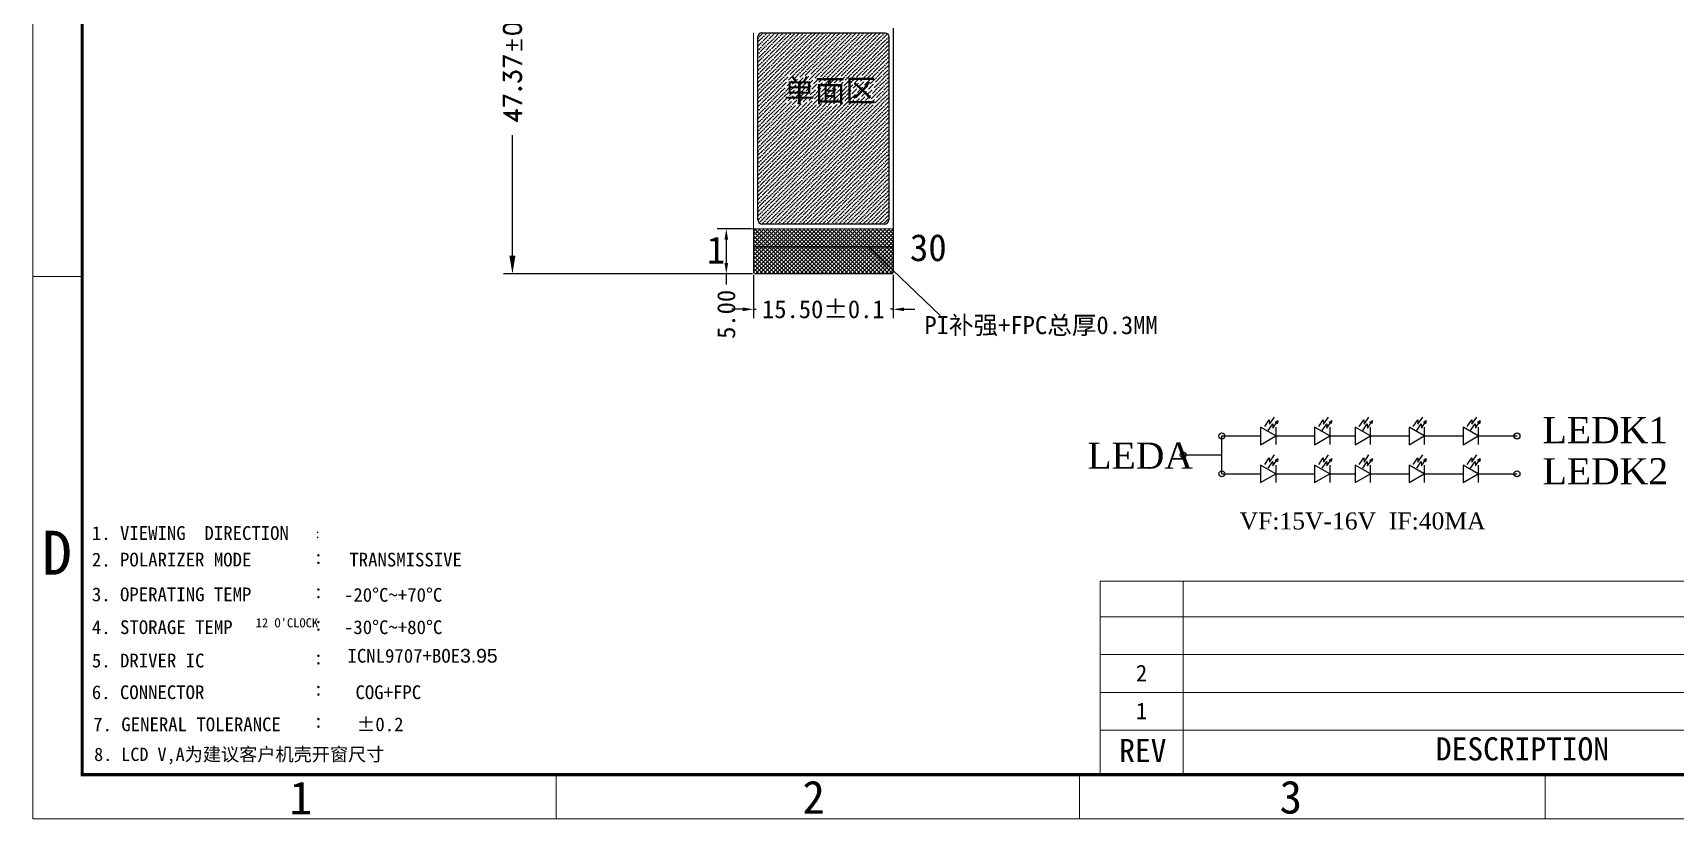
# Model space of a CAD drawing. Header units: millimetres. Extents: x 427 to 2444, y 137 to 817.
# Drawn here: x 1046.2 to 1228.3, y 191.5 to 278.8 of the extents above; entities that cross this region are included whole.
import ezdxf

# ---------------------------------------------------------------- set-up
doc = ezdxf.new("R2010")
doc.units = ezdxf.units.MM
doc.linetypes.add('C_SOLID_M', pattern=[0])
for name, color, linetype in [('DIM', 4, 'Continuous'), ('FPC', 190, 'Continuous'), ('LCD_FPC', 22, 'Continuous'), ('LED', 7, 'C_SOLID_M'), ('model', 120, 'Continuous')]:
    doc.layers.add(name, color=color, linetype=linetype)
doc.styles.get("Standard").update_dxf_attribs({"font": 'txt', "bigfont": 'gbcbig.shx'})
doc.styles.add('STYLE1', font='')
doc.styles.add('宋体', font='')
doc.styles.add('标注', font='romand.shx')
doc.styles.add('样式 5', font='', dxfattribs={"height": 2})
doc.styles.add('汉字', font='')
doc.styles.get('STYLE1').set_extended_font_data('Bookman Old Style')
doc.styles.get('宋体').set_extended_font_data('宋体')
doc.styles.get('样式 5').set_extended_font_data('NSimSun')
doc.styles.get('汉字').set_extended_font_data('SimSun')
doc.dimstyles.new('ISO-25', dxfattribs={"dimtxt": 2.5, "dimasz": 2.5, "dimexe": 1.25, "dimexo": 0.625, "dimtad": 1, "dimtxsty": 'Standard', "dimcen": 2.5, "dimadec": 0, "dimazin": 0, "dimtfac": 1, "dimtmove": 0, "dimatfit": 3, "dimfxl": 1, "dimarcsym": 0})
doc.dimstyles.new('ISO-25$0', dxfattribs={"dimtxt": 2, "dimasz": 2, "dimexe": 1, "dimexo": 0.3, "dimgap": 0.6, "dimtad": 0, "dimzin": 1, "dimdsep": 46, "dimtxsty": '标注', "dimcen": 0, "dimclrd": 3, "dimclre": 3, "dimclrt": 3, "dimadec": 0, "dimazin": 0, "dimtfac": 1, "dimtmove": 0, "dimatfit": 3, "dimfxl": 1, "dimtolj": 1, "dimarcsym": 0})

# ---------------------------------------------------------------- blocks, each defined once
blk = doc.blocks.new('*D210')
at = {"layer": 'Defpoints', "color": 0, "linetype": 'ByBlock'}
for p in [(1126.08, 252.28), (1141.58, 252.28), (1141.58, 248.14)]:
    blk.add_point(p, dxfattribs=at)
at = {"layer": 'DIM', "color": 3, "lineweight": -2}
for p, q in [((1126.08, 251.98), (1126.08, 247.14)), ((1141.58, 251.98), (1141.58, 247.14)), ((1124.88, 248.14), (1123.68, 248.14)), ((1126.08, 248.14), (1126.39, 248.14)), ((1141.58, 248.14), (1141.28, 248.14)), ((1142.78, 248.14), (1143.98, 248.14))]:
    blk.add_line(p, q, dxfattribs=at)
at = {"layer": 'DIM', "color": 3, "linetype": 'ByBlock'}
for points in [[(1124.88, 248.34), (1124.88, 247.94), (1126.08, 248.14)], [(1142.78, 248.34), (1142.78, 247.94), (1141.58, 248.14)]]:
    blk.add_solid(points, dxfattribs=at)
at = {"layer": 'DIM', "color": 3, "linetype": 'ByBlock', "insert": (1133.83, 248.14), "char_height": 2, "attachment_point": 5, "style": '宋体'}
blk.add_mtext('\\A1;15.50%%P0.1', dxfattribs=at)
blk = doc.blocks.new('*D211')
at = {"layer": 'Defpoints', "color": 0, "linetype": 'ByBlock'}
for p in [(1126.08, 257.08), (1123.07, 252.08), (1126.28, 252.08)]:
    blk.add_point(p, dxfattribs=at)
at = {"layer": 'DIM', "color": 3, "lineweight": -2}
for p, q in [((1125.78, 257.08), (1122.07, 257.08)), ((1123.07, 255.88), (1123.07, 253.28)), ((1125.98, 252.08), (1122.07, 252.08)), ((1123.07, 252.08), (1123.07, 250.88))]:
    blk.add_line(p, q, dxfattribs=at)
at = {"layer": 'DIM', "color": 3, "linetype": 'ByBlock'}
for points in [[(1122.87, 255.88), (1123.27, 255.88), (1123.07, 257.08)], [(1122.87, 253.28), (1123.27, 253.28), (1123.07, 252.08)]]:
    blk.add_solid(points, dxfattribs=at)
at = {"layer": 'DIM', "color": 3, "linetype": 'ByBlock', "insert": (1123.07, 247.58), "char_height": 2, "attachment_point": 5, "rotation": 90, "style": '宋体'}
blk.add_mtext('\\A1;5.00', dxfattribs=at)
blk = doc.blocks.new('*D218')
at = {"layer": 'Defpoints', "color": 0}
for p in [(1098.62, 299.45), (1099.35, 252.08), (1126.28, 252.08)]:
    blk.add_point(p, dxfattribs=at)
at = {"layer": 'LCD_FPC', "color": 3, "lineweight": -2}
for p, q in [((1098.92, 299.45), (1100.35, 299.45)), ((1099.35, 297.45), (1099.35, 284.06)), ((1099.35, 254.08), (1099.35, 267.47)), ((1125.98, 252.08), (1098.35, 252.08))]:
    blk.add_line(p, q, dxfattribs=at)
at = {"layer": 'LCD_FPC', "color": 3}
for points in [[(1099.01, 297.45), (1099.68, 297.45), (1099.35, 299.45)], [(1099.01, 254.08), (1099.68, 254.08), (1099.35, 252.08)]]:
    blk.add_solid(points, dxfattribs=at)
at = {"layer": 'LCD_FPC', "color": 3, "insert": (1099.35, 275.76), "char_height": 2, "attachment_point": 5, "rotation": 90, "style": '标注'}
blk.add_mtext('\\A1;47.37±0.5', dxfattribs=at)

msp = doc.modelspace()

# ---------------------------------------------------------------- hatches: boundary and pattern name
at = {"layer": 'DIM', "linetype": 'ByBlock'}
h = msp.add_hatch(dxfattribs=at)
h.set_pattern_fill('ANSI37', color=6, scale=0.1, style=0)
h.set_pattern_definition([(45, (-6621.87728, -382.84136), (-0.224506403, 0.224506403), []), (135, (-6621.87728, -382.84136), (-0.224506403, -0.224506403), [])])
h.paths.add_polyline_path([(1141.38248, 252.07937, 0.414213562), (1141.58248, 252.27937), (1141.58248, 257.07937), (1126.08248, 257.07937), (1126.08248, 252.27937, 0.414213562), (1126.28248, 252.07937)])
at = {"layer": 'LCD_FPC', "true_color": 0x2776bb}
h = msp.add_hatch(dxfattribs=at)
h.set_pattern_fill('ANSI36', color=152, scale=0.1)
h.set_pattern_definition([(45, (-1438.10108, 1772.20417), (0.168379802, 0.61739261), [0.79375, -0.15875, 0, -0.15875])])
h.paths.add_polyline_path([(1126.58248, 258.07937, 0.414213562), (1127.08248, 257.57937), (1140.58248, 257.57937, 0.414213562), (1141.08248, 258.07937), (1141.08248, 278.42797, 0.414213562), (1140.68248, 278.82797), (1126.98248, 278.82797, 0.414213562), (1126.58248, 278.42797)])
h.paths.add_polyline_path([(1128.84552, 274.30125), (1140.34692, 274.30125), (1140.34692, 269.75516), (1128.84552, 269.75516)], flags=24)

# ---------------------------------------------------------------- linework, layer by layer
at = {"color": 0, "lineweight": 15}
for p, q in [((1046.15592, 432.34961), (1046.15592, 191.59139)), ((1051.62572, 251.78095), (1046.15592, 251.78095)), ((1164.54784, 217.97613), (1265.25913, 217.97614)), ((1164.54784, 217.97613), (1164.54784, 196.48768)), ((1173.75776, 196.48729), (1173.75776, 217.97613)), ((1164.54784, 214.00139), (1265.25913, 214.0014)), ((1164.54784, 209.81012), (1265.25913, 209.81014)), ((1164.54784, 205.61886), (1265.25913, 205.61887)), ((1164.54784, 201.42759), (1265.25913, 201.42761)), ((1104.20676, 196.47988), (1104.20676, 191.59139)), ((1162.2576, 196.47988), (1162.2576, 191.59139)), ((1213.87619, 196.47988), (1213.87619, 191.59139)), ((1388.02871, 191.59139), (1046.15592, 191.59139))]:
    msp.add_line(p, q, dxfattribs=at)
at = {"color": 3}
for p, q in [((1126.58248, 258.07937), (1126.58248, 278.42797)), ((1140.58248, 257.57937), (1127.08248, 257.57937))]:
    msp.add_line(p, q, dxfattribs=at)
for p, q in [((1178.03512, 234.08383), (1182.33592, 234.08383)), ((1178.03512, 229.88138), (1178.03512, 234.08383)), ((1184.01816, 234.08383), (1188.31896, 234.08383)), ((1190.0012, 234.08383), (1192.81896, 234.08383)), ((1194.5012, 234.08383), (1198.802, 234.08383)), ((1200.48424, 234.08383), (1204.78504, 234.08383)), ((1206.46728, 234.08383), (1210.76808, 234.08383)), ((1173.73432, 231.9826), (1178.03512, 231.9826)), ((1178.03512, 229.88138), (1182.33592, 229.88138)), ((1184.01816, 229.88138), (1188.31896, 229.88138)), ((1190.0012, 229.88138), (1192.81896, 229.88138)), ((1194.5012, 229.88138), (1198.802, 229.88138)), ((1200.48424, 229.88138), (1204.78504, 229.88138)), ((1206.46728, 229.88138), (1210.76808, 229.88138))]:
    msp.add_line(p, q)
at = {"color": 0}
for p, q in [((1155.5512, 191.59139), (1155.5512, 191.54938)), ((1167.77265, 191.59139), (1167.77265, 191.54899))]:
    msp.add_line(p, q, dxfattribs=at)
at = {"color": 0, "lineweight": 15, "const_width": 0.36664}
msp.add_lwpolyline([(1383.14022, 196.47988), (1383.14022, 427.46112), (1051.62572, 427.47161), (1051.62572, 196.49067)], close=True, dxfattribs=at)
at = {"color": 3}
msp.add_lwpolyline([(1126.98248, 278.82797), (1140.68248, 278.82797, -0.414213562), (1141.08248, 278.42797), (1141.08248, 258.07937)], format="xyb", dxfattribs=at)
for centre, start, end in [((1127.08248, 258.07937), 180, 270), ((1140.58248, 258.07937), 270, 0)]:
    msp.add_arc(centre, 0.5, start, end, dxfattribs=at)
at = {"layer": 'DIM', "color": 4}
for p, q in [((1182.7907, 235.12261), (1183.29096, 235.86159)), ((1182.7907, 235.12261), (1183.29096, 235.86159)), ((1183.17355, 234.69885), (1183.67381, 235.43783)), ((1183.17355, 234.69885), (1183.67381, 235.43783)), ((1183.29096, 235.86159), (1183.31658, 235.3788)), ((1183.29096, 235.86159), (1183.31658, 235.3788)), ((1183.31658, 235.3788), (1183.85831, 236.17903)), ((1183.31658, 235.3788), (1183.85831, 236.17903)), ((1183.67381, 235.43783), (1183.69943, 234.95504)), ((1183.67381, 235.43783), (1183.69943, 234.95504)), ((1183.69943, 234.95504), (1184.24115, 235.75526)), ((1183.69943, 234.95504), (1184.24115, 235.75526)), ((1184.24115, 235.75526), (1183.91796, 235.5676)), ((1184.24115, 235.75526), (1183.91796, 235.5676)), ((1184.01586, 235.04367), (1184.01586, 233.12606)), ((1184.01586, 235.04367), (1184.01586, 233.12606)), ((1184.24115, 235.75526), (1184.15356, 235.42046)), ((1184.24115, 235.75526), (1184.15356, 235.42046)), ((1188.77374, 235.12261), (1189.274, 235.86159)), ((1188.77374, 235.12261), (1189.274, 235.86159)), ((1189.15659, 234.69885), (1189.65685, 235.43783)), ((1189.15659, 234.69885), (1189.65685, 235.43783)), ((1189.274, 235.86159), (1189.29962, 235.3788)), ((1189.274, 235.86159), (1189.29962, 235.3788)), ((1189.29962, 235.3788), (1189.84135, 236.17903)), ((1189.29962, 235.3788), (1189.84135, 236.17903)), ((1189.65685, 235.43783), (1189.68247, 234.95504)), ((1189.65685, 235.43783), (1189.68247, 234.95504)), ((1189.68247, 234.95504), (1190.22419, 235.75526)), ((1189.68247, 234.95504), (1190.22419, 235.75526)), ((1190.22419, 235.75526), (1189.901, 235.5676)), ((1190.22419, 235.75526), (1189.901, 235.5676)), ((1189.9989, 235.04367), (1189.9989, 233.12606)), ((1189.9989, 235.04367), (1189.9989, 233.12606)), ((1190.22419, 235.75526), (1190.1366, 235.42046)), ((1190.22419, 235.75526), (1190.1366, 235.42046)), ((1193.27374, 235.12261), (1193.774, 235.86159)), ((1193.27374, 235.12261), (1193.774, 235.86159)), ((1193.65659, 234.69885), (1194.15685, 235.43783)), ((1193.65659, 234.69885), (1194.15685, 235.43783)), ((1193.774, 235.86159), (1193.79962, 235.3788)), ((1193.774, 235.86159), (1193.79962, 235.3788)), ((1193.79962, 235.3788), (1194.34135, 236.17903)), ((1193.79962, 235.3788), (1194.34135, 236.17903)), ((1194.15685, 235.43783), (1194.18247, 234.95504)), ((1194.15685, 235.43783), (1194.18247, 234.95504)), ((1194.18247, 234.95504), (1194.72419, 235.75526)), ((1194.18247, 234.95504), (1194.72419, 235.75526)), ((1194.72419, 235.75526), (1194.401, 235.5676)), ((1194.72419, 235.75526), (1194.401, 235.5676)), ((1194.4989, 235.04367), (1194.4989, 233.12606)), ((1194.4989, 235.04367), (1194.4989, 233.12606)), ((1194.72419, 235.75526), (1194.6366, 235.42046)), ((1194.72419, 235.75526), (1194.6366, 235.42046)), ((1199.25678, 235.12261), (1199.75704, 235.86159)), ((1199.25678, 235.12261), (1199.75704, 235.86159)), ((1199.63963, 234.69885), (1200.13989, 235.43783)), ((1199.63963, 234.69885), (1200.13989, 235.43783)), ((1199.75704, 235.86159), (1199.78266, 235.3788)), ((1199.75704, 235.86159), (1199.78266, 235.3788)), ((1199.78266, 235.3788), (1200.32439, 236.17903)), ((1199.78266, 235.3788), (1200.32439, 236.17903)), ((1200.13989, 235.43783), (1200.16551, 234.95504)), ((1200.13989, 235.43783), (1200.16551, 234.95504)), ((1200.16551, 234.95504), (1200.70723, 235.75526)), ((1200.16551, 234.95504), (1200.70723, 235.75526)), ((1200.70723, 235.75526), (1200.38404, 235.5676)), ((1200.70723, 235.75526), (1200.38404, 235.5676)), ((1200.48194, 235.04367), (1200.48194, 233.12606)), ((1200.48194, 235.04367), (1200.48194, 233.12606)), ((1200.70723, 235.75526), (1200.61964, 235.42046)), ((1200.70723, 235.75526), (1200.61964, 235.42046)), ((1205.23982, 235.12261), (1205.74008, 235.86159)), ((1205.23982, 235.12261), (1205.74008, 235.86159)), ((1205.62267, 234.69885), (1206.12293, 235.43783)), ((1205.62267, 234.69885), (1206.12293, 235.43783)), ((1205.74008, 235.86159), (1205.7657, 235.3788)), ((1205.74008, 235.86159), (1205.7657, 235.3788)), ((1205.7657, 235.3788), (1206.30743, 236.17903)), ((1205.7657, 235.3788), (1206.30743, 236.17903)), ((1206.12293, 235.43783), (1206.14855, 234.95504)), ((1206.12293, 235.43783), (1206.14855, 234.95504)), ((1206.14855, 234.95504), (1206.69027, 235.75526)), ((1206.14855, 234.95504), (1206.69027, 235.75526)), ((1206.69027, 235.75526), (1206.36708, 235.5676)), ((1206.69027, 235.75526), (1206.36708, 235.5676)), ((1206.46498, 235.04367), (1206.46498, 233.12606)), ((1206.46498, 235.04367), (1206.46498, 233.12606)), ((1206.69027, 235.75526), (1206.60268, 235.42046)), ((1206.69027, 235.75526), (1206.60268, 235.42046)), ((1182.7907, 230.92016), (1183.29096, 231.65914)), ((1182.7907, 230.92016), (1183.29096, 231.65914)), ((1183.29096, 231.65914), (1183.31658, 231.17635)), ((1183.29096, 231.65914), (1183.31658, 231.17635)), ((1183.31658, 231.17635), (1183.85831, 231.97658)), ((1183.31658, 231.17635), (1183.85831, 231.97658)), ((1183.69943, 230.75259), (1184.24115, 231.55281)), ((1183.69943, 230.75259), (1184.24115, 231.55281)), ((1184.24115, 231.55281), (1183.91796, 231.36515)), ((1184.24115, 231.55281), (1183.91796, 231.36515)), ((1184.24115, 231.55281), (1184.15356, 231.21801)), ((1184.24115, 231.55281), (1184.15356, 231.21801)), ((1188.77374, 230.92016), (1189.274, 231.65914)), ((1188.77374, 230.92016), (1189.274, 231.65914)), ((1189.274, 231.65914), (1189.29962, 231.17635)), ((1189.274, 231.65914), (1189.29962, 231.17635)), ((1189.29962, 231.17635), (1189.84135, 231.97658)), ((1189.29962, 231.17635), (1189.84135, 231.97658)), ((1189.68247, 230.75259), (1190.22419, 231.55281)), ((1189.68247, 230.75259), (1190.22419, 231.55281)), ((1190.22419, 231.55281), (1189.901, 231.36515)), ((1190.22419, 231.55281), (1189.901, 231.36515)), ((1190.22419, 231.55281), (1190.1366, 231.21801)), ((1190.22419, 231.55281), (1190.1366, 231.21801)), ((1193.27374, 230.92016), (1193.774, 231.65914)), ((1193.27374, 230.92016), (1193.774, 231.65914)), ((1193.774, 231.65914), (1193.79962, 231.17635)), ((1193.774, 231.65914), (1193.79962, 231.17635)), ((1193.79962, 231.17635), (1194.34135, 231.97658)), ((1193.79962, 231.17635), (1194.34135, 231.97658)), ((1194.18247, 230.75259), (1194.72419, 231.55281)), ((1194.18247, 230.75259), (1194.72419, 231.55281)), ((1194.72419, 231.55281), (1194.401, 231.36515)), ((1194.72419, 231.55281), (1194.401, 231.36515)), ((1194.72419, 231.55281), (1194.6366, 231.21801)), ((1194.72419, 231.55281), (1194.6366, 231.21801)), ((1199.25678, 230.92016), (1199.75704, 231.65914)), ((1199.25678, 230.92016), (1199.75704, 231.65914)), ((1199.75704, 231.65914), (1199.78266, 231.17635)), ((1199.75704, 231.65914), (1199.78266, 231.17635)), ((1199.78266, 231.17635), (1200.32439, 231.97658)), ((1199.78266, 231.17635), (1200.32439, 231.97658)), ((1200.16551, 230.75259), (1200.70723, 231.55281)), ((1200.16551, 230.75259), (1200.70723, 231.55281)), ((1200.70723, 231.55281), (1200.38404, 231.36515)), ((1200.70723, 231.55281), (1200.38404, 231.36515)), ((1200.70723, 231.55281), (1200.61964, 231.21801)), ((1200.70723, 231.55281), (1200.61964, 231.21801)), ((1205.23982, 230.92016), (1205.74008, 231.65914)), ((1205.23982, 230.92016), (1205.74008, 231.65914)), ((1205.74008, 231.65914), (1205.7657, 231.17635)), ((1205.74008, 231.65914), (1205.7657, 231.17635)), ((1205.7657, 231.17635), (1206.30743, 231.97658)), ((1205.7657, 231.17635), (1206.30743, 231.97658)), ((1206.14855, 230.75259), (1206.69027, 231.55281)), ((1206.14855, 230.75259), (1206.69027, 231.55281)), ((1206.69027, 231.55281), (1206.36708, 231.36515)), ((1206.69027, 231.55281), (1206.36708, 231.36515)), ((1206.69027, 231.55281), (1206.60268, 231.21801)), ((1206.69027, 231.55281), (1206.60268, 231.21801)), ((1183.17355, 230.4964), (1183.67381, 231.23538)), ((1183.17355, 230.4964), (1183.67381, 231.23538)), ((1183.67381, 231.23538), (1183.69943, 230.75259)), ((1183.67381, 231.23538), (1183.69943, 230.75259)), ((1184.01586, 230.84122), (1184.01586, 228.92361)), ((1184.01586, 230.84122), (1184.01586, 228.92361)), ((1189.15659, 230.4964), (1189.65685, 231.23538)), ((1189.15659, 230.4964), (1189.65685, 231.23538)), ((1189.65685, 231.23538), (1189.68247, 230.75259)), ((1189.65685, 231.23538), (1189.68247, 230.75259)), ((1189.9989, 230.84122), (1189.9989, 228.92361)), ((1189.9989, 230.84122), (1189.9989, 228.92361)), ((1193.65659, 230.4964), (1194.15685, 231.23538)), ((1193.65659, 230.4964), (1194.15685, 231.23538)), ((1194.15685, 231.23538), (1194.18247, 230.75259)), ((1194.15685, 231.23538), (1194.18247, 230.75259)), ((1194.4989, 230.84122), (1194.4989, 228.92361)), ((1194.4989, 230.84122), (1194.4989, 228.92361)), ((1199.63963, 230.4964), (1200.13989, 231.23538)), ((1199.63963, 230.4964), (1200.13989, 231.23538)), ((1200.13989, 231.23538), (1200.16551, 230.75259)), ((1200.13989, 231.23538), (1200.16551, 230.75259)), ((1200.48194, 230.84122), (1200.48194, 228.92361)), ((1200.48194, 230.84122), (1200.48194, 228.92361)), ((1205.62267, 230.4964), (1206.12293, 231.23538)), ((1205.62267, 230.4964), (1206.12293, 231.23538)), ((1206.12293, 231.23538), (1206.14855, 230.75259)), ((1206.12293, 231.23538), (1206.14855, 230.75259)), ((1206.46498, 230.84122), (1206.46498, 228.92361)), ((1206.46498, 230.84122), (1206.46498, 228.92361))]:
    msp.add_line(p, q, dxfattribs=at)
at = {"layer": 'DIM', "color": 7, "linetype": 'ByBlock', "const_width": 0.2}
msp.add_lwpolyline([(1126.08248, 255.07937), (1141.58248, 255.07937)], dxfattribs=at)
at = {"layer": 'DIM', "color": 4}
for points in [[(1184.01816, 234.08383), (1182.33592, 235.05507), (1182.33592, 233.11258)], [(1184.01816, 234.08383), (1182.33592, 235.05507), (1182.33592, 233.11258)], [(1190.0012, 234.08383), (1188.31896, 235.05507), (1188.31896, 233.11258)], [(1190.0012, 234.08383), (1188.31896, 235.05507), (1188.31896, 233.11258)], [(1194.5012, 234.08383), (1192.81896, 235.05507), (1192.81896, 233.11258)], [(1194.5012, 234.08383), (1192.81896, 235.05507), (1192.81896, 233.11258)], [(1200.48424, 234.08383), (1198.802, 235.05507), (1198.802, 233.11258)], [(1200.48424, 234.08383), (1198.802, 235.05507), (1198.802, 233.11258)], [(1206.46728, 234.08383), (1204.78504, 235.05507), (1204.78504, 233.11258)], [(1206.46728, 234.08383), (1204.78504, 235.05507), (1204.78504, 233.11258)], [(1184.01816, 229.88138), (1182.33592, 230.85262), (1182.33592, 228.91013)], [(1184.01816, 229.88138), (1182.33592, 230.85262), (1182.33592, 228.91013)], [(1190.0012, 229.88138), (1188.31896, 230.85262), (1188.31896, 228.91013)], [(1190.0012, 229.88138), (1188.31896, 230.85262), (1188.31896, 228.91013)], [(1194.5012, 229.88138), (1192.81896, 230.85262), (1192.81896, 228.91013)], [(1194.5012, 229.88138), (1192.81896, 230.85262), (1192.81896, 228.91013)], [(1200.48424, 229.88138), (1198.802, 230.85262), (1198.802, 228.91013)], [(1200.48424, 229.88138), (1198.802, 230.85262), (1198.802, 228.91013)], [(1206.46728, 229.88138), (1204.78504, 230.85262), (1204.78504, 228.91013)], [(1206.46728, 229.88138), (1204.78504, 230.85262), (1204.78504, 228.91013)]]:
    msp.add_lwpolyline(points, close=True, dxfattribs=at)
at = {"layer": 'FPC', "color": 42, "lineweight": 5}
msp.add_line((1126.08248, 278.82797), (1126.08248, 252.27937), dxfattribs=at)
at = {"layer": 'FPC', "color": 6, "lineweight": 5}
msp.add_line((1122.68248, 257.07937), (1141.58248, 257.07937), dxfattribs=at)
at = {"layer": 'FPC', "color": 42, "lineweight": 5}
msp.add_arc((1126.28248, 252.27937), 0.2, 180, 270, dxfattribs=at)
at = {"layer": 'LCD_FPC', "color": 42}
for p, q in [((1141.58248, 279.32797), (1141.58248, 252.27937)), ((1141.38248, 252.07937), (1126.27108, 252.07937))]:
    msp.add_line(p, q, dxfattribs=at)
at = {"layer": 'LCD_FPC'}
msp.add_arc((1126.98248, 278.42797), 0.4, 90, 180, dxfattribs=at)
at = {"layer": 'LCD_FPC', "color": 42}
msp.add_arc((1141.38248, 252.27937), 0.2, 270, 360, dxfattribs=at)
at = {"layer": 'LED'}
for centre in [(1178.03512, 234.08383), (1210.76808, 234.08383), (1173.73432, 231.9826), (1178.03512, 229.88138), (1210.76808, 229.88138)]:
    msp.add_circle(centre, 0.33102, dxfattribs=at)

# ---------------------------------------------------------------- texts
at = {"color": 0, "style": 'STYLE1'}
for s, p in [('LEDK1', (1213.61473, 233.27548)), ('LEDA', (1163.11678, 230.4418)), ('LEDK2', (1213.61473, 228.70537))]:
    msp.add_text(s, height=2.909087, dxfattribs=at).set_placement(p)
at = {"color": 0, "lineweight": 15}
for s, height, style, p in [('1. VIEWING  DIRECTION ', 1.5296293, '汉字', (1052.70249, 222.54212)), ('D', 4.88849, '宋体', (1047.16825, 218.67524)), (':', 1.01975, '汉字', (1077.39143, 222.74195)), ('2. POLARIZER MODE', 1.5296293, '汉字', (1052.70249, 219.59444)), (':', 1.52963, '汉字', (1077.30705, 219.87898)), ('TRANSMISSIVE', 1.5296293, '汉字', (1081.25838, 219.59444)), ('3. OPERATING TEMP', 1.5296293, '汉字', (1052.70249, 215.73598)), (':', 1.52963, '汉字', (1077.30705, 216.08132)), ('  -20%%DC~+70%%DC', 1.5296293, '汉字', (1078.58256, 215.68001)), ('4. STORAGE TEMP ', 1.5296293, '汉字', (1052.70249, 212.0916)), (':', 1.52963, '汉字', (1077.30705, 212.46768)), ('  -30%%DC~+80%%DC', 1.5296293, '汉字', (1078.58256, 212.0916)), ('5. DRIVER IC ', 1.5296293, '汉字', (1052.70249, 208.39039)), (':', 1.52963, '汉字', (1077.30705, 208.72389)), ('6. CONNECTOR ', 1.5296293, '汉字', (1052.6945, 204.87478)), (':', 1.52963, '汉字', (1077.30705, 205.26113)), ('COG+FPC', 1.529629, '汉字', (1081.94099, 204.87478)), ('7. GENERAL TOLERANCE', 1.5296293, '汉字', (1052.84834, 201.30821)), (':', 1.52963, '汉字', (1077.30705, 201.70159)), ('%%P0.2', 1.529629, '汉字', (1082.06426, 201.30821)), ('1', 3.66637, '宋体', (1074.62955, 192.0941)), ('2', 3.66637, '宋体', (1131.51299, 192.15836)), ('3', 3.66637, '宋体', (1184.43117, 192.16834))]:
    msp.add_text(s, height=height, dxfattribs=dict(at, style=style)).set_placement(p)
at = {"insert": (1129.47052, 273.67625), "char_height": 2.5, "width": 10.9942385, "attachment_point": 1}
msp.add_mtext('{\\fSimSun|b0|i0|c134|p2;单面区}', dxfattribs=at)
at = {"lineweight": 5, "char_height": 3, "attachment_point": 1, "style": '样式 5'}
for s, insert, width in [('1', (1120.91049, 256.22118), 3.3271188), ('30', (1143.43459, 256.49035), 4.8327087)]:
    msp.add_mtext(s, dxfattribs=dict(at, insert=insert, width=width))
at = {"color": 0, "lineweight": 15, "insert": (1070.86844, 213.85446), "char_height": 1.019753, "width": 10.3084268, "attachment_point": 1, "style": '汉字'}
msp.add_mtext("12 O'CLOCK", dxfattribs=at)
at = {"color": 1, "lineweight": 15, "insert": (1081.05641, 210.44997), "char_height": 1.5296293, "width": 19.8671853, "attachment_point": 1, "style": '汉字'}
msp.add_mtext('ICNL9707+BOE{\\fArial|b0|i0|c134|p34;3.95}', dxfattribs=at)
at = {"color": 0, "attachment_point": 5, "style": '宋体'}
for s, insert, char_height in [('2', (1169.12787, 207.75946), 1.84792), ('1', (1169.12787, 203.5682), 1.84792), ('REV', (1169.26905, 199.17294), 2.566562), ('DESCRIPTION', (1211.37207, 199.3294), 2.5665624)]:
    msp.add_mtext(s, dxfattribs=dict(at, insert=insert, char_height=char_height))
at = {"layer": 'DIM', "color": 1, "lineweight": 5, "insert": (1145.04161, 247.38137), "char_height": 2, "width": 28.0111535, "attachment_point": 1, "style": '样式 5'}
msp.add_mtext('PI补强+FPC总厚0.3MM', dxfattribs=at)
at = {"layer": 'DIM', "color": 0, "insert": (1052.95247, 199.48387), "char_height": 1.4764164, "width": 40.4700743, "attachment_point": 1, "style": '汉字'}
msp.add_mtext('8. LCD V,A{\\fSimSun|b0|i0|c134|p2;为建议客户机壳开窗尺寸}', dxfattribs=at)
at = {"layer": 'model', "style": 'STYLE1'}
msp.add_text('VF:15V-16V  IF:40MA', height=1.8790551, dxfattribs=at).set_placement((1180.00159, 223.70865))

# ---------------------------------------------------------------- dimensions: what is measured, and where the dimension line sits
at = {"layer": 'DIM', "color": 2, "linetype": 'ByBlock'}
dim = msp.add_linear_dim(base=(1123.07213, 252.07937), p1=(1126.08248, 257.07937), p2=(1126.28248, 252.07937), angle=90, dimstyle='ISO-25$0', override={"dimtxt": 2, "dimasz": 1.2, "dimtxsty": '宋体', "dimclrd": 3, "dimclre": 3, "dimclrt": 3, "dimfxl": 0.5}, dxfattribs=at)
dim.commit()
dim.dimension.update_dxf_attribs({"geometry": '*D211', "text_midpoint": (1123.07213, 247.57546)})
dim = msp.add_linear_dim(base=(1141.58248, 248.13807), p1=(1126.08248, 252.27937), p2=(1141.58248, 252.27937), text='<>%%P0.1', dimstyle='ISO-25$0', override={"dimtxt": 2, "dimasz": 1.2, "dimtxsty": '宋体', "dimclrd": 3, "dimclre": 3, "dimclrt": 3, "dimfxl": 0.5}, dxfattribs=at)
dim.commit()
dim.dimension.update_dxf_attribs({"geometry": '*D210', "text_midpoint": (1133.83248, 248.13807)})
at = {"layer": 'LCD_FPC'}
dim = msp.add_linear_dim(base=(1099.34594, 252.07937), p1=(1098.62178, 299.44937), p2=(1126.28248, 252.07937), angle=90, dimstyle='ISO-25$0', override={"dimgap": 0.625, "dimtol": 1, "dimlim": 0, "dimtp": 0.5, "dimtm": 0.5, "dimfxl": 0.8}, dxfattribs=at)
dim.commit()
dim.dimension.update_dxf_attribs({"geometry": '*D218', "text_midpoint": (1099.34594, 275.76437)})

# ---------------------------------------------------------------- leaders
at = {"layer": 'DIM', "color": 3, "lineweight": 5}
msp.add_leader([(1138.82286, 255.08416), (1146.77629, 247.45233)], dimstyle='ISO-25', override={"dimasz": 3, "dimtad": 0, "dimfxl": 0.18}, dxfattribs=at)

doc.saveas('drawing.dxf')
